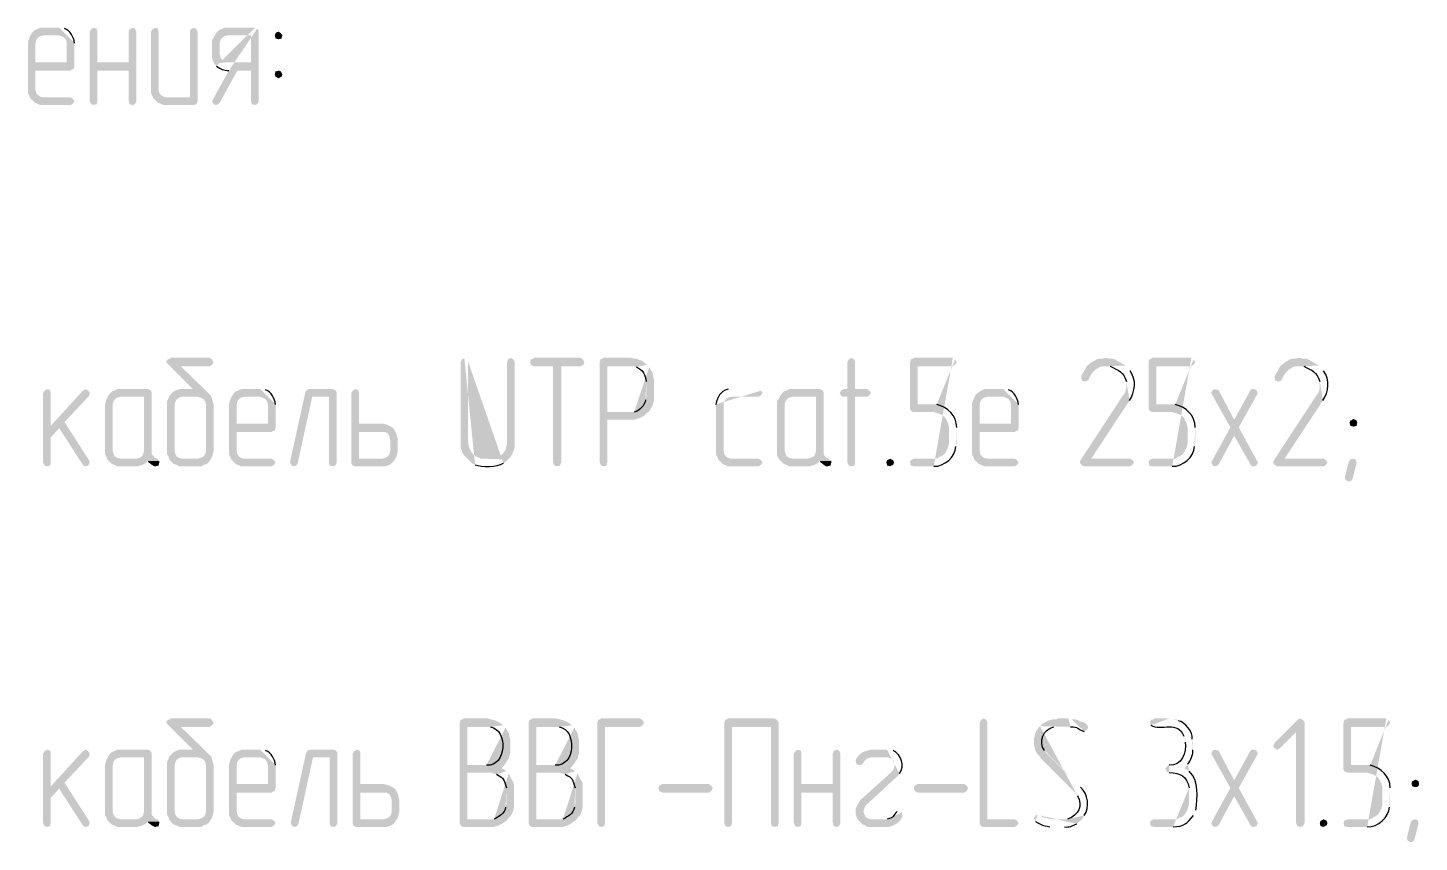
# Model space of a CAD drawing. Header units: millimetres. Extents: x -211 to 10565, y -2293 to 2244.
# Drawn here: x 4847.93 to 4886.44, y -728.29 to -705.73 of the extents above; entities that cross this region are included whole.
import ezdxf

# ---------------------------------------------------------------- set-up
doc = ezdxf.new("R2010")
doc.units = ezdxf.units.MM
doc.layers.add('PDF _Геометрия', color=7, linetype='Continuous')
doc.layers.add('PDF _Сплошная заливка', color=7, linetype='Continuous')

msp = doc.modelspace()

# ---------------------------------------------------------------- hatches: boundary and pattern name
at = {"layer": 'PDF _Сплошная заливка', "transparency": 33554559}
for points in [[(4848.016, -705.922), (4847.974, -706.007), (4847.953, -706.071), (4847.932, -706.155), (4847.932, -707.531), (4847.974, -707.615), (4847.995, -707.679), (4848.059, -707.742), (4848.122, -707.806), (4848.186, -707.827), (4848.27, -707.869), (4849.117, -707.869), (4849.18, -707.827), (4849.223, -707.763), (4849.18, -707.7), (4849.117, -707.658), (4848.355, -707.658), (4848.27, -707.636), (4848.207, -707.594), (4848.164, -707.531), (4848.143, -707.446), (4848.143, -706.917), (4849.117, -706.917), (4849.138, -706.896), (4849.201, -706.875), (4849.223, -706.79), (4848.143, -706.684), (4848.143, -706.155), (4848.164, -706.071), (4848.207, -706.007), (4848.27, -705.965), (4848.355, -705.944), (4848.799, -705.944)], [(4849.752, -705.732), (4849.688, -705.774), (4849.646, -705.838), (4849.646, -707.763), (4849.688, -707.848), (4849.752, -707.869), (4849.836, -707.848), (4849.857, -707.763), (4849.857, -706.917), (4850.725, -706.917), (4849.857, -706.684), (4849.857, -705.838), (4849.836, -705.753)], [(4850.831, -705.732), (4850.746, -705.774), (4850.725, -705.838), (4850.725, -706.684), (4849.857, -706.684), (4850.725, -706.917), (4850.725, -707.763), (4850.746, -707.848), (4850.831, -707.869), (4850.894, -707.848), (4850.937, -707.763), (4850.937, -705.838), (4850.894, -705.753)], [(4851.444, -705.732), (4851.381, -705.774), (4851.339, -705.838), (4851.339, -707.531), (4851.381, -707.615), (4851.402, -707.679), (4851.762, -707.658), (4851.677, -707.636), (4851.614, -707.594), (4851.571, -707.531), (4851.55, -707.446), (4851.55, -705.838), (4851.529, -705.753)], [(4852.524, -705.732), (4852.439, -705.774), (4852.418, -705.838), (4852.418, -707.658), (4851.762, -707.658), (4851.402, -707.679), (4851.529, -707.806), (4851.592, -707.827), (4851.677, -707.869), (4852.545, -707.869), (4852.608, -707.827), (4852.629, -707.763), (4852.629, -705.838), (4852.587, -705.753)], [(4853.116, -705.922), (4853.074, -706.007), (4853.031, -706.071), (4853.031, -706.557), (4853.053, -706.642), (4853.095, -706.727), (4853.455, -706.684), (4853.37, -706.684), (4853.306, -706.621), (4853.264, -706.557), (4853.243, -706.473), (4853.243, -706.155), (4853.264, -706.071), (4853.306, -706.007), (4853.37, -705.965), (4853.455, -705.944), (4854.111, -705.944)], [(4854.872, -705.838), (4854.809, -705.859), (4854.788, -705.88), (4854.767, -705.944), (4854.788, -706.028), (4854.872, -706.049), (4854.957, -706.028), (4854.957, -706.007), (4854.978, -705.944), (4854.936, -705.88)], [(4853.497, -706.917), (4853.053, -707.721), (4853.031, -707.763), (4853.074, -707.848), (4853.137, -707.869), (4853.201, -707.848), (4853.243, -707.806), (4853.73, -706.917), (4854.111, -706.917)], [(4854.872, -706.917), (4854.809, -706.938), (4854.788, -706.938), (4854.767, -707.023), (4854.788, -707.086), (4854.872, -707.129), (4854.957, -707.086), (4854.978, -707.023), (4854.936, -706.938)], [(4852.968, -714.873), (4851.889, -714.873), (4851.889, -714.894), (4851.804, -714.916), (4851.762, -714.979), (4851.783, -715.021), (4852.502, -715.741), (4852.121, -715.741), (4852.058, -715.762), (4851.973, -715.804), (4851.846, -715.931), (4851.825, -715.995), (4851.783, -716.079), (4851.783, -717.54), (4851.825, -717.603), (4851.846, -717.688), (4852.206, -717.666), (4852.121, -717.645), (4852.058, -717.603), (4852.016, -717.54), (4851.995, -717.455), (4851.995, -716.164), (4852.016, -716.079), (4852.058, -716.016), (4852.121, -715.974), (4852.206, -715.952), (4852.629, -715.952), (4853.01, -715.931), (4852.947, -715.868), (4852.164, -715.106), (4852.968, -715.106), (4853.031, -715.064), (4853.074, -715), (4853.031, -714.916)], [(4861.305, -714.873), (4861.22, -714.916), (4861.199, -715), (4861.199, -717.243), (4861.157, -717.413), (4861.072, -717.54), (4861.009, -717.582), (4860.924, -717.624), (4860.861, -717.666), (4860.543, -717.666), (4861.22, -717.688), (4861.284, -717.624), (4861.326, -717.561), (4861.369, -717.476), (4861.39, -717.413), (4861.411, -717.328), (4861.411, -714.979), (4861.369, -714.916)], [(4863.231, -714.873), (4861.94, -714.873), (4861.94, -714.894), (4861.855, -714.916), (4861.834, -715), (4861.855, -715.064), (4861.94, -715.106), (4862.469, -715.106), (4862.469, -717.772), (4862.511, -717.857), (4862.575, -717.878), (4862.659, -717.857), (4862.702, -717.772), (4862.702, -715.106), (4863.231, -715.106), (4863.315, -715.064), (4863.337, -715), (4863.294, -714.916)], [(4864.627, -714.873), (4863.866, -714.873), (4863.844, -714.894), (4863.781, -714.916), (4863.76, -715), (4863.76, -717.772), (4863.802, -717.857), (4863.866, -717.878), (4863.95, -717.857), (4863.971, -717.772), (4863.971, -716.587), (4864.712, -716.587), (4864.797, -716.566), (4864.86, -716.545), (4864.945, -716.503), (4865.008, -716.46), (4865.072, -716.397), (4863.971, -716.376), (4863.971, -715.106), (4864.627, -715.106), (4865.072, -715.064), (4865.008, -715.021), (4864.945, -714.958), (4864.86, -714.937), (4864.797, -714.894), (4864.712, -714.894)], [(4870.721, -714.873), (4870.658, -714.916), (4870.616, -715), (4870.616, -715.741), (4870.51, -715.741), (4870.446, -715.783), (4870.404, -715.847), (4870.446, -715.931), (4870.51, -715.952), (4870.616, -715.952), (4870.616, -717.772), (4870.658, -717.857), (4870.721, -717.878), (4870.806, -717.857), (4870.827, -717.772), (4870.827, -715.952), (4871.166, -715.952), (4871.229, -715.91), (4871.272, -715.847), (4871.229, -715.783), (4871.166, -715.741), (4870.827, -715.741), (4870.827, -714.979), (4870.806, -714.916)], [(4877.768, -714.873), (4877.683, -714.894), (4877.599, -714.894), (4877.514, -714.916), (4877.451, -714.958), (4877.366, -715), (4877.324, -715.043), (4877.26, -715.085), (4877.218, -715.148), (4877.175, -715.233), (4877.133, -715.297), (4877.091, -715.381), (4877.091, -715.423), (4877.112, -715.508), (4877.197, -715.529), (4877.26, -715.508), (4877.302, -715.466), (4877.302, -715.445), (4877.345, -715.36), (4877.387, -715.297), (4877.493, -715.191), (4877.535, -715.17), (4877.599, -715.127), (4877.683, -715.106), (4877.768, -715.106), (4878.318, -715.085), (4878.233, -715.043), (4878.17, -715), (4878.085, -714.958), (4878.022, -714.916), (4877.937, -714.894), (4877.853, -714.894)], [(4883.122, -714.873), (4883.037, -714.894), (4882.952, -714.894), (4882.868, -714.916), (4882.804, -714.958), (4882.719, -715), (4882.677, -715.043), (4882.614, -715.085), (4882.571, -715.148), (4882.529, -715.233), (4882.487, -715.297), (4882.444, -715.381), (4882.444, -715.423), (4882.466, -715.508), (4882.55, -715.529), (4882.614, -715.508), (4882.656, -715.466), (4882.656, -715.445), (4882.698, -715.36), (4882.741, -715.297), (4882.846, -715.191), (4882.889, -715.17), (4882.952, -715.127), (4883.037, -715.106), (4883.122, -715.106), (4883.672, -715.085), (4883.587, -715.043), (4883.524, -715), (4883.439, -714.958), (4883.375, -714.916), (4883.291, -714.894), (4883.206, -714.894)], [(4848.461, -715.741), (4848.397, -715.783), (4848.355, -715.847), (4848.355, -717.772), (4848.397, -717.857), (4848.461, -717.878), (4848.545, -717.857), (4848.567, -717.772), (4848.567, -717.074), (4848.799, -716.82), (4848.567, -716.757), (4848.567, -715.847), (4848.545, -715.762)], [(4849.54, -715.741), (4849.455, -715.783), (4848.567, -716.757), (4848.799, -716.82), (4849.455, -717.836), (4849.476, -717.857), (4849.54, -717.878), (4849.603, -717.857), (4849.646, -717.772), (4849.625, -717.709), (4848.947, -716.651), (4849.625, -715.931), (4849.646, -715.847), (4849.603, -715.783)], [(4850.154, -715.931), (4850.111, -716.016), (4850.09, -716.079), (4850.069, -716.164), (4850.069, -717.54), (4850.111, -717.624), (4850.132, -717.688), (4850.196, -717.751), (4850.259, -717.815), (4850.323, -717.836), (4850.407, -717.878), (4850.958, -717.878), (4851.042, -717.857), (4851.106, -717.836), (4851.19, -717.793), (4851.254, -717.73), (4851.571, -717.73), (4851.508, -717.666), (4850.492, -717.666), (4850.407, -717.645), (4850.344, -717.603), (4850.302, -717.54), (4850.281, -717.455), (4850.281, -716.164), (4850.302, -716.079), (4850.344, -716.016), (4850.407, -715.974), (4850.492, -715.952), (4851.148, -715.952)], [(4851.254, -715.741), (4850.407, -715.741), (4850.323, -715.783), (4850.259, -715.804), (4850.196, -715.868), (4850.154, -715.931), (4851.148, -715.952), (4851.148, -717.455), (4851.127, -717.54), (4851.085, -717.603), (4851.021, -717.645), (4850.937, -717.666), (4850.492, -717.666), (4851.508, -717.666), (4851.444, -717.645), (4851.402, -717.582), (4851.36, -717.54), (4851.36, -715.826), (4851.317, -715.762)], [(4853.01, -715.931), (4852.629, -715.952), (4852.714, -715.974), (4852.799, -716.016), (4852.841, -716.079), (4852.862, -716.164), (4852.862, -717.455), (4852.841, -717.54), (4852.799, -717.603), (4852.714, -717.645), (4852.629, -717.666), (4852.206, -717.666), (4851.846, -717.688), (4851.973, -717.815), (4852.058, -717.836), (4852.121, -717.878), (4852.735, -717.878), (4852.799, -717.836), (4852.883, -717.815), (4852.947, -717.751), (4853.031, -717.624), (4853.074, -717.455), (4853.074, -716.164), (4853.053, -716.101), (4853.031, -716.016)], [(4853.582, -715.931), (4853.539, -716.016), (4853.518, -716.079), (4853.497, -716.164), (4853.497, -717.54), (4853.539, -717.624), (4853.56, -717.688), (4853.687, -717.815), (4853.751, -717.836), (4853.835, -717.878), (4854.682, -717.878), (4854.745, -717.836), (4854.788, -717.772), (4854.745, -717.709), (4854.682, -717.666), (4853.92, -717.666), (4853.835, -717.645), (4853.772, -717.603), (4853.73, -717.54), (4853.709, -717.455), (4853.709, -716.926), (4854.682, -716.926), (4854.703, -716.905), (4854.767, -716.884), (4854.788, -716.799), (4853.709, -716.693), (4853.709, -716.164), (4853.73, -716.079), (4853.772, -716.016), (4853.835, -715.974), (4853.92, -715.952), (4854.364, -715.952)], [(4856.375, -715.741), (4855.719, -715.741), (4855.655, -715.762), (4855.613, -715.826), (4855.19, -717.751), (4855.19, -717.772), (4855.232, -717.857), (4855.296, -717.878), (4855.359, -717.857), (4855.401, -717.793), (4855.803, -715.952), (4856.269, -715.952), (4856.481, -715.847), (4856.481, -715.826), (4856.438, -715.762)], [(4856.481, -715.847), (4856.269, -715.952), (4856.269, -717.772), (4856.29, -717.857), (4856.375, -717.878), (4856.438, -717.857), (4856.481, -717.772)], [(4856.988, -715.741), (4856.925, -715.783), (4856.883, -715.847), (4856.883, -717.793), (4856.925, -717.857), (4856.988, -717.878), (4857.814, -717.878), (4857.898, -717.857), (4857.983, -717.815), (4858.046, -717.751), (4858.089, -717.688), (4857.094, -717.666), (4857.094, -716.926), (4857.75, -716.926), (4858.089, -716.884), (4858.046, -716.82), (4857.983, -716.778), (4857.898, -716.735), (4857.835, -716.714), (4857.75, -716.693), (4857.094, -716.693), (4857.094, -715.847), (4857.073, -715.762)], [(4868.754, -715.931), (4868.711, -716.016), (4868.669, -716.079), (4868.669, -717.54), (4868.69, -717.624), (4868.732, -717.688), (4868.859, -717.815), (4868.923, -717.836), (4869.008, -717.878), (4869.558, -717.878), (4869.642, -717.857), (4869.706, -717.836), (4869.79, -717.793), (4869.854, -717.73), (4870.171, -717.73), (4870.108, -717.666), (4869.092, -717.666), (4869.008, -717.645), (4868.944, -717.603), (4868.902, -717.54), (4868.881, -717.455), (4868.881, -716.164), (4868.902, -716.079), (4868.944, -716.016), (4869.008, -715.974), (4869.092, -715.952), (4869.748, -715.952)], [(4869.854, -715.741), (4869.008, -715.741), (4868.923, -715.783), (4868.859, -715.804), (4868.796, -715.868), (4868.754, -715.931), (4869.748, -715.952), (4869.748, -717.455), (4869.727, -717.54), (4869.685, -717.603), (4869.6, -717.645), (4869.515, -717.666), (4869.092, -717.666), (4870.108, -717.666), (4870.044, -717.645), (4869.981, -717.582), (4869.96, -717.54), (4869.96, -715.826), (4869.917, -715.762)], [(4874.149, -715.931), (4874.107, -716.016), (4874.086, -716.079), (4874.065, -716.164), (4874.065, -717.54), (4874.107, -717.624), (4874.128, -717.688), (4874.255, -717.815), (4874.319, -717.836), (4874.403, -717.878), (4875.25, -717.878), (4875.313, -717.836), (4875.356, -717.772), (4875.313, -717.709), (4875.25, -717.666), (4874.488, -717.666), (4874.403, -717.645), (4874.34, -717.603), (4874.298, -717.54), (4874.276, -717.455), (4874.276, -716.926), (4875.25, -716.926), (4875.271, -716.905), (4875.334, -716.884), (4875.356, -716.799), (4874.276, -716.693), (4874.276, -716.164), (4874.298, -716.079), (4874.34, -716.016), (4874.403, -715.974), (4874.488, -715.952), (4874.932, -715.952)], [(4880.794, -715.741), (4880.73, -715.762), (4880.688, -715.847), (4880.709, -715.889), (4881.217, -716.799), (4881.323, -717.032), (4881.767, -717.815), (4881.788, -717.857), (4881.852, -717.878), (4881.873, -717.878), (4881.937, -717.857), (4881.979, -717.772), (4881.958, -717.73), (4881.45, -716.799), (4881.323, -716.587), (4880.9, -715.783), (4880.879, -715.762)], [(4881.873, -715.741), (4881.81, -715.741), (4881.767, -715.783), (4881.323, -716.587), (4881.45, -716.799), (4881.958, -715.889), (4881.979, -715.847), (4881.937, -715.762)], [(4884.624, -716.566), (4884.56, -716.608), (4884.539, -716.608), (4884.518, -716.672), (4884.539, -716.757), (4884.624, -716.778), (4884.709, -716.757), (4884.73, -716.672), (4884.709, -716.608)], [(4858.089, -716.884), (4857.75, -716.926), (4857.814, -716.926), (4857.898, -716.968), (4857.941, -717.053), (4857.962, -717.137), (4857.962, -717.455), (4857.941, -717.54), (4857.898, -717.603), (4857.814, -717.645), (4857.75, -717.666), (4857.094, -717.666), (4858.089, -717.688), (4858.131, -717.624), (4858.173, -717.455), (4858.173, -717.137), (4858.131, -716.968)], [(4881.217, -716.799), (4880.709, -717.73), (4880.688, -717.772), (4880.73, -717.857), (4880.794, -717.878), (4880.857, -717.857), (4880.9, -717.815), (4881.323, -717.032)], [(4851.571, -717.73), (4851.254, -717.73), (4851.275, -717.772), (4851.339, -717.815), (4851.36, -717.836), (4851.444, -717.878), (4851.466, -717.878), (4851.55, -717.857), (4851.571, -717.772)], [(4870.171, -717.73), (4869.854, -717.73), (4869.875, -717.772), (4869.939, -717.815), (4869.96, -717.836), (4870.023, -717.878), (4870.066, -717.878), (4870.15, -717.857), (4870.171, -717.772)], [(4871.801, -717.666), (4871.885, -717.709), (4871.906, -717.772), (4871.885, -717.836), (4871.801, -717.878), (4871.716, -717.857), (4871.695, -717.772), (4871.716, -717.709)], [(4884.603, -717.666), (4884.539, -717.688), (4884.497, -717.751), (4884.391, -718.174), (4884.391, -718.195), (4884.412, -718.259), (4884.497, -718.301), (4884.56, -718.28), (4884.603, -718.217), (4884.709, -717.793), (4884.709, -717.772), (4884.687, -717.688)], [(4852.968, -724.861), (4851.889, -724.861), (4851.889, -724.882), (4851.804, -724.903), (4851.762, -724.967), (4851.783, -725.009), (4852.502, -725.729), (4852.121, -725.729), (4852.058, -725.75), (4851.973, -725.792), (4851.846, -725.919), (4851.825, -725.983), (4851.783, -726.067), (4851.783, -727.527), (4851.825, -727.591), (4851.846, -727.675), (4852.206, -727.654), (4852.121, -727.633), (4852.058, -727.591), (4852.016, -727.527), (4851.995, -727.443), (4851.995, -726.152), (4852.016, -726.067), (4852.058, -726.004), (4852.121, -725.961), (4852.206, -725.94), (4852.629, -725.94), (4853.01, -725.919), (4852.947, -725.856), (4852.164, -725.094), (4852.968, -725.094), (4853.031, -725.051), (4853.074, -724.988), (4853.031, -724.903)], [(4860.649, -724.861), (4859.993, -724.861), (4859.972, -724.882), (4859.909, -724.903), (4859.887, -724.988), (4859.887, -727.781), (4859.93, -727.845), (4859.993, -727.866), (4860.818, -727.866), (4860.903, -727.845), (4860.967, -727.823), (4861.051, -727.781), (4861.115, -727.739), (4861.199, -727.675), (4860.099, -727.654), (4860.099, -726.363), (4860.755, -726.363), (4861.178, -726.321), (4861.115, -726.279), (4861.03, -726.236), (4861.072, -726.215), (4860.099, -726.152), (4860.099, -725.094), (4860.628, -725.094), (4861.094, -725.051), (4860.967, -724.967), (4860.882, -724.925), (4860.818, -724.903), (4860.734, -724.882)], [(4862.554, -724.861), (4861.898, -724.861), (4861.876, -724.882), (4861.813, -724.903), (4861.792, -724.988), (4861.792, -727.781), (4861.834, -727.845), (4861.898, -727.866), (4862.723, -727.866), (4862.808, -727.845), (4862.871, -727.823), (4862.956, -727.781), (4863.019, -727.739), (4863.104, -727.675), (4862.003, -727.654), (4862.003, -726.363), (4862.659, -726.363), (4863.083, -726.321), (4863.019, -726.279), (4862.934, -726.236), (4862.977, -726.215), (4862.003, -726.152), (4862.003, -725.094), (4862.532, -725.094), (4862.998, -725.051), (4862.871, -724.967), (4862.786, -724.925), (4862.723, -724.903), (4862.638, -724.882)], [(4864.881, -724.861), (4863.802, -724.861), (4863.781, -724.882), (4863.717, -724.903), (4863.696, -724.988), (4863.696, -727.76), (4863.739, -727.845), (4863.802, -727.866), (4863.887, -727.845), (4863.908, -727.76), (4863.908, -725.094), (4864.881, -725.094), (4864.945, -725.051), (4864.987, -724.988), (4864.945, -724.903)], [(4868.605, -724.861), (4867.315, -724.861), (4867.294, -724.882), (4867.23, -724.903), (4867.209, -724.988), (4867.209, -727.76), (4867.251, -727.845), (4867.315, -727.866), (4867.399, -727.845), (4867.42, -727.76), (4867.42, -725.094), (4868.5, -725.094), (4868.711, -724.988), (4868.711, -724.967), (4868.669, -724.903)], [(4868.711, -724.988), (4868.5, -725.094), (4868.5, -727.76), (4868.521, -727.845), (4868.605, -727.866), (4868.69, -727.845), (4868.711, -727.76)], [(4874.382, -724.861), (4874.319, -724.903), (4874.276, -724.988), (4874.276, -727.781), (4874.319, -727.845), (4874.382, -727.866), (4875.25, -727.866), (4875.313, -727.823), (4875.356, -727.76), (4875.313, -727.697), (4875.25, -727.654), (4874.488, -727.654), (4874.488, -724.967), (4874.467, -724.903)], [(4883.143, -724.861), (4883.079, -724.903), (4882.444, -725.538), (4882.402, -725.623), (4882.444, -725.686), (4882.508, -725.729), (4882.592, -725.686), (4883.037, -725.242), (4883.27, -724.967), (4883.227, -724.903)], [(4883.27, -724.967), (4883.037, -725.242), (4883.037, -727.76), (4883.079, -727.845), (4883.143, -727.866), (4883.227, -727.845), (4883.27, -727.76)], [(4848.461, -725.729), (4848.397, -725.771), (4848.355, -725.834), (4848.355, -727.76), (4848.397, -727.845), (4848.461, -727.866), (4848.545, -727.845), (4848.567, -727.76), (4848.567, -727.062), (4848.799, -726.808), (4848.567, -726.744), (4848.567, -725.834), (4848.545, -725.75)], [(4849.54, -725.729), (4849.455, -725.771), (4848.567, -726.744), (4848.799, -726.808), (4849.455, -727.823), (4849.476, -727.845), (4849.54, -727.866), (4849.603, -727.845), (4849.646, -727.76), (4849.625, -727.697), (4848.947, -726.639), (4849.625, -725.919), (4849.646, -725.834), (4849.603, -725.771)], [(4850.154, -725.919), (4850.111, -726.004), (4850.09, -726.067), (4850.069, -726.152), (4850.069, -727.527), (4850.111, -727.612), (4850.132, -727.675), (4850.196, -727.739), (4850.259, -727.802), (4850.323, -727.823), (4850.407, -727.866), (4850.958, -727.866), (4851.042, -727.845), (4851.106, -727.823), (4851.19, -727.781), (4851.254, -727.718), (4851.571, -727.718), (4851.508, -727.654), (4850.492, -727.654), (4850.407, -727.633), (4850.344, -727.591), (4850.302, -727.527), (4850.281, -727.443), (4850.281, -726.152), (4850.302, -726.067), (4850.344, -726.004), (4850.407, -725.961), (4850.492, -725.94), (4851.148, -725.94)], [(4851.254, -725.729), (4850.407, -725.729), (4850.323, -725.771), (4850.259, -725.792), (4850.196, -725.856), (4850.154, -725.919), (4851.148, -725.94), (4851.148, -727.443), (4851.127, -727.527), (4851.085, -727.591), (4851.021, -727.633), (4850.937, -727.654), (4850.492, -727.654), (4851.508, -727.654), (4851.444, -727.633), (4851.402, -727.57), (4851.36, -727.527), (4851.36, -725.813), (4851.317, -725.75)], [(4853.01, -725.919), (4852.629, -725.94), (4852.714, -725.961), (4852.799, -726.004), (4852.841, -726.067), (4852.862, -726.152), (4852.862, -727.443), (4852.841, -727.527), (4852.799, -727.591), (4852.714, -727.633), (4852.629, -727.654), (4852.206, -727.654), (4851.846, -727.675), (4851.973, -727.802), (4852.058, -727.823), (4852.121, -727.866), (4852.735, -727.866), (4852.799, -727.823), (4852.883, -727.802), (4852.947, -727.739), (4853.031, -727.612), (4853.074, -727.443), (4853.074, -726.152), (4853.053, -726.088), (4853.031, -726.004)], [(4853.582, -725.919), (4853.539, -726.004), (4853.518, -726.067), (4853.497, -726.152), (4853.497, -727.527), (4853.539, -727.612), (4853.56, -727.675), (4853.687, -727.802), (4853.751, -727.823), (4853.835, -727.866), (4854.682, -727.866), (4854.745, -727.823), (4854.788, -727.76), (4854.745, -727.697), (4854.682, -727.654), (4853.92, -727.654), (4853.835, -727.633), (4853.772, -727.591), (4853.73, -727.527), (4853.709, -727.443), (4853.709, -726.914), (4854.682, -726.914), (4854.703, -726.892), (4854.767, -726.871), (4854.788, -726.787), (4853.709, -726.681), (4853.709, -726.152), (4853.73, -726.067), (4853.772, -726.004), (4853.835, -725.961), (4853.92, -725.94), (4854.364, -725.94)], [(4856.396, -725.729), (4855.74, -725.729), (4855.676, -725.75), (4855.634, -725.813), (4855.211, -727.739), (4855.211, -727.76), (4855.253, -727.845), (4855.317, -727.866), (4855.38, -727.845), (4855.423, -727.781), (4855.825, -725.94), (4856.29, -725.94), (4856.502, -725.834), (4856.502, -725.813), (4856.459, -725.75)], [(4856.502, -725.834), (4856.29, -725.94), (4856.29, -727.76), (4856.311, -727.845), (4856.396, -727.866), (4856.459, -727.845), (4856.502, -727.76)], [(4857.031, -725.729), (4856.967, -725.771), (4856.925, -725.834), (4856.925, -727.781), (4856.967, -727.845), (4857.031, -727.866), (4857.856, -727.866), (4857.941, -727.845), (4858.025, -727.802), (4858.089, -727.739), (4858.131, -727.675), (4857.137, -727.654), (4857.137, -726.914), (4857.792, -726.914), (4858.131, -726.871), (4858.089, -726.808), (4858.025, -726.765), (4857.941, -726.723), (4857.877, -726.702), (4857.792, -726.681), (4857.137, -726.681), (4857.137, -725.834), (4857.115, -725.75)], [(4869.24, -725.729), (4869.177, -725.771), (4869.134, -725.834), (4869.134, -727.76), (4869.177, -727.845), (4869.24, -727.866), (4869.325, -727.845), (4869.346, -727.76), (4869.346, -726.914), (4870.214, -726.914), (4869.346, -726.681), (4869.346, -725.834), (4869.325, -725.75)], [(4870.319, -725.729), (4870.235, -725.771), (4870.214, -725.834), (4870.214, -726.681), (4869.346, -726.681), (4870.214, -726.914), (4870.214, -727.76), (4870.235, -727.845), (4870.319, -727.866), (4870.383, -727.845), (4870.425, -727.76), (4870.425, -725.834), (4870.383, -725.75)], [(4870.891, -725.94), (4870.848, -726.004), (4870.848, -726.046), (4870.87, -726.131), (4870.954, -726.152), (4870.997, -726.152), (4871.06, -726.088), (4871.081, -726.046), (4871.145, -725.983), (4871.187, -725.961), (4871.272, -725.94), (4871.716, -725.94)], [(4880.794, -725.729), (4880.73, -725.75), (4880.688, -725.834), (4880.709, -725.877), (4881.217, -726.787), (4881.323, -727.019), (4881.767, -727.802), (4881.788, -727.845), (4881.852, -727.866), (4881.873, -727.866), (4881.937, -727.845), (4881.979, -727.76), (4881.958, -727.718), (4881.45, -726.787), (4881.323, -726.575), (4880.9, -725.771), (4880.879, -725.75)], [(4881.873, -725.729), (4881.81, -725.729), (4881.767, -725.771), (4881.323, -726.575), (4881.45, -726.787), (4881.958, -725.877), (4881.979, -725.834), (4881.937, -725.75)], [(4866.786, -726.914), (4865.495, -726.914), (4865.41, -726.871), (4865.389, -726.787), (4865.41, -726.723), (4865.495, -726.681), (4866.786, -726.681), (4866.849, -726.723), (4866.891, -726.787), (4866.849, -726.871)], [(4873.853, -726.914), (4872.562, -726.914), (4872.478, -726.871), (4872.457, -726.787), (4872.478, -726.723), (4872.562, -726.681), (4873.853, -726.681), (4873.917, -726.723), (4873.959, -726.787), (4873.917, -726.871)], [(4886.338, -726.554), (4886.274, -726.596), (4886.253, -726.596), (4886.232, -726.66), (4886.253, -726.744), (4886.338, -726.765), (4886.423, -726.744), (4886.444, -726.66), (4886.423, -726.596)], [(4858.131, -726.871), (4857.792, -726.914), (4857.856, -726.914), (4857.941, -726.956), (4857.983, -727.041), (4858.004, -727.125), (4858.004, -727.443), (4857.983, -727.527), (4857.941, -727.591), (4857.856, -727.633), (4857.792, -727.654), (4857.137, -727.654), (4858.131, -727.675), (4858.173, -727.612), (4858.216, -727.443), (4858.216, -727.125), (4858.173, -726.956)], [(4881.217, -726.787), (4880.709, -727.718), (4880.688, -727.76), (4880.73, -727.845), (4880.794, -727.866), (4880.857, -727.845), (4880.9, -727.802), (4881.323, -727.019)], [(4851.571, -727.718), (4851.254, -727.718), (4851.275, -727.76), (4851.339, -727.802), (4851.36, -727.823), (4851.444, -727.866), (4851.466, -727.866), (4851.55, -727.845), (4851.571, -727.76)], [(4883.799, -727.654), (4883.883, -727.697), (4883.904, -727.76), (4883.883, -727.823), (4883.799, -727.866), (4883.714, -727.845), (4883.693, -727.76), (4883.714, -727.697)], [(4886.317, -727.654), (4886.253, -727.675), (4886.211, -727.739), (4886.105, -728.162), (4886.105, -728.183), (4886.126, -728.247), (4886.211, -728.289), (4886.274, -728.268), (4886.317, -728.204), (4886.423, -727.781), (4886.423, -727.76), (4886.401, -727.675)]]:
    msp.add_hatch(color=256, dxfattribs=at).paths.add_polyline_path(points)
h = msp.add_hatch(color=256, dxfattribs=at)
h.paths.add_polyline_path([(4848.799, -705.732), (4848.27, -705.732), (4848.186, -705.774), (4848.122, -705.795), (4848.059, -705.859), (4848.016, -705.922), (4848.799, -705.944), (4848.863, -705.965), (4848.947, -706.007), (4848.99, -706.071), (4849.011, -706.155), (4849.011, -706.684), (4848.143, -706.684), (4849.223, -706.79), (4849.223, -706.155)], flags=0)
h.paths.add_polyline_path([(4848.947, -705.753), (4848.884, -705.732)], flags=0)
h = msp.add_hatch(color=256, dxfattribs=at)
h.paths.add_polyline_path([(4854.216, -705.732), (4853.37, -705.732), (4853.285, -705.774), (4853.222, -705.795), (4853.158, -705.859), (4853.116, -705.922), (4854.111, -705.944), (4854.111, -706.684), (4853.455, -706.684), (4853.095, -706.727), (4853.158, -706.79)], flags=0)
h.paths.add_polyline_path([(4853.497, -706.917), (4854.111, -706.917), (4854.111, -707.763), (4854.132, -707.848), (4854.216, -707.869), (4854.28, -707.848), (4854.322, -707.763), (4854.322, -705.817), (4854.28, -705.753)], flags=0)
h = msp.add_hatch(color=256, dxfattribs=at)
h.paths.add_polyline_path([(4860.014, -714.873), (4859.951, -714.916), (4859.909, -715), (4859.909, -717.328), (4859.93, -717.413), (4859.951, -717.476), (4859.993, -717.561), (4860.226, -717.793), (4860.311, -717.836)], flags=0)
h.paths.add_polyline_path([(4861.094, -717.793), (4861.157, -717.751), (4861.22, -717.688), (4860.543, -717.666), (4860.48, -717.666), (4860.395, -717.624), (4860.332, -717.603), (4860.247, -717.54), (4860.205, -717.476), (4860.162, -717.391), (4860.141, -717.328), (4860.12, -717.243), (4860.12, -714.979), (4860.099, -714.916)], flags=0)
h = msp.add_hatch(color=256, dxfattribs=at)
h.paths.add_polyline_path([(4865.072, -715.064), (4864.627, -715.106), (4864.691, -715.106), (4864.775, -715.127)], flags=0)
h.paths.add_polyline_path([(4865.051, -715.529), (4865.051, -715.952), (4865.029, -716.037)], flags=0)
h.paths.add_polyline_path([(4864.712, -716.376), (4863.971, -716.376), (4865.072, -716.397), (4865.135, -716.355), (4865.177, -716.27), (4865.22, -716.206), (4865.262, -716.037), (4865.262, -715.466), (4865.241, -715.381), (4865.22, -715.275), (4865.177, -715.212), (4865.135, -715.127)], flags=0)
h = msp.add_hatch(color=256, dxfattribs=at)
h.paths.add_polyline_path([(4873.536, -714.873), (4872.457, -714.873), (4872.435, -714.894), (4872.372, -714.916), (4872.351, -715), (4872.351, -716.291), (4872.393, -716.355), (4872.457, -716.376), (4873.007, -716.376), (4873.07, -716.397), (4873.155, -716.418), (4873.24, -716.46), (4873.303, -716.503), (4873.345, -716.566), (4873.388, -716.651), (4873.409, -716.714), (4873.43, -716.799), (4873.43, -717.243), (4873.409, -717.328), (4873.388, -717.391), (4873.345, -717.476), (4873.303, -717.54), (4873.24, -717.582), (4873.155, -717.624), (4873.091, -717.666), (4872.457, -717.666), (4872.372, -717.709), (4872.351, -717.772), (4872.372, -717.857), (4872.457, -717.878), (4873.007, -717.878)], flags=0)
h.paths.add_polyline_path([(4873.62, -717.328), (4873.642, -717.243), (4873.642, -716.799)], flags=0)
h.paths.add_polyline_path([(4873.091, -716.164), (4872.562, -716.164), (4872.562, -715.106), (4873.536, -715.106), (4873.599, -715.064), (4873.642, -715), (4873.599, -714.916)], flags=0)
h = msp.add_hatch(color=256, dxfattribs=at)
h.paths.add_polyline_path([(4878.318, -715.085), (4877.768, -715.106), (4877.895, -715.106)], flags=0)
h.paths.add_polyline_path([(4878.339, -715.529), (4878.339, -715.699), (4878.318, -715.783), (4878.297, -715.847), (4878.233, -715.931), (4877.07, -717.709), (4877.048, -717.772), (4877.091, -717.836), (4877.154, -717.878), (4878.445, -717.878), (4878.509, -717.836), (4878.551, -717.772), (4878.509, -717.709), (4878.445, -717.666), (4877.366, -717.666), (4878.424, -716.058)], flags=0)
h.paths.add_polyline_path([(4878.445, -715.233), (4878.382, -715.148)], flags=0)
h = msp.add_hatch(color=256, dxfattribs=at)
h.paths.add_polyline_path([(4880.138, -714.873), (4879.059, -714.873), (4879.038, -714.894), (4878.974, -714.916), (4878.953, -715), (4878.953, -716.291), (4878.995, -716.355), (4879.059, -716.376), (4879.609, -716.376), (4879.672, -716.397), (4879.757, -716.418), (4879.842, -716.46), (4879.905, -716.503), (4879.947, -716.566), (4879.99, -716.651), (4880.011, -716.714), (4880.032, -716.799), (4880.032, -717.243), (4880.011, -717.328), (4879.99, -717.391), (4879.947, -717.476), (4879.905, -717.54), (4879.842, -717.582), (4879.757, -717.624), (4879.694, -717.666), (4879.059, -717.666), (4878.974, -717.709), (4878.953, -717.772), (4878.974, -717.857), (4879.059, -717.878), (4879.609, -717.878)], flags=0)
h.paths.add_polyline_path([(4880.223, -717.328), (4880.244, -717.243), (4880.244, -716.799)], flags=0)
h.paths.add_polyline_path([(4879.694, -716.164), (4879.165, -716.164), (4879.165, -715.106), (4880.138, -715.106), (4880.201, -715.064), (4880.244, -715), (4880.201, -714.916)], flags=0)
h = msp.add_hatch(color=256, dxfattribs=at)
h.paths.add_polyline_path([(4883.672, -715.085), (4883.122, -715.106), (4883.248, -715.106)], flags=0)
h.paths.add_polyline_path([(4883.693, -715.529), (4883.693, -715.699), (4883.672, -715.783), (4883.651, -715.847), (4883.587, -715.931), (4882.423, -717.709), (4882.402, -717.772), (4882.444, -717.836), (4882.508, -717.878), (4883.799, -717.878), (4883.862, -717.836), (4883.904, -717.772), (4883.862, -717.709), (4883.799, -717.666), (4882.719, -717.666), (4883.777, -716.058)], flags=0)
h.paths.add_polyline_path([(4883.799, -715.233), (4883.735, -715.148)], flags=0)
h = msp.add_hatch(color=256, dxfattribs=at)
h.paths.add_polyline_path([(4854.364, -715.741), (4853.835, -715.741), (4853.751, -715.783), (4853.687, -715.804), (4853.624, -715.868), (4853.582, -715.931), (4854.364, -715.952), (4854.428, -715.974), (4854.513, -716.016), (4854.555, -716.079), (4854.576, -716.164), (4854.576, -716.693), (4853.709, -716.693), (4854.788, -716.799), (4854.788, -716.164)], flags=0)
h.paths.add_polyline_path([(4854.513, -715.762), (4854.449, -715.741)], flags=0)
h = msp.add_hatch(color=256, dxfattribs=at)
h.paths.add_polyline_path([(4868.161, -715.741), (4867.315, -715.741)], flags=0)
h.paths.add_polyline_path([(4866.976, -716.164), (4866.976, -717.54), (4867.018, -717.624), (4867.04, -717.688), (4867.103, -717.751), (4867.167, -717.815), (4867.23, -717.836), (4867.315, -717.878), (4868.161, -717.878), (4868.225, -717.836), (4868.267, -717.772), (4868.225, -717.709), (4868.161, -717.666), (4867.399, -717.666), (4867.315, -717.645), (4867.251, -717.603), (4867.209, -717.54), (4867.188, -717.455), (4867.188, -716.164), (4867.209, -716.079), (4867.251, -716.016), (4867.315, -715.974), (4867.399, -715.952), (4868.161, -715.952), (4868.225, -715.91), (4868.267, -715.847), (4868.225, -715.783)], flags=0)
h = msp.add_hatch(color=256, dxfattribs=at)
h.paths.add_polyline_path([(4874.932, -715.741), (4874.403, -715.741), (4874.319, -715.783), (4874.192, -715.868), (4874.149, -715.931), (4874.932, -715.952), (4874.996, -715.974), (4875.081, -716.016), (4875.123, -716.079), (4875.144, -716.164), (4875.144, -716.693), (4874.276, -716.693), (4875.356, -716.799), (4875.356, -716.164)], flags=0)
h.paths.add_polyline_path([(4875.081, -715.762), (4875.017, -715.741)], flags=0)
h = msp.add_hatch(color=256, dxfattribs=at)
h.paths.add_polyline_path([(4861.094, -725.051), (4860.628, -725.094), (4860.734, -725.094)], flags=0)
h.paths.add_polyline_path([(4860.628, -726.152), (4860.099, -726.152), (4861.072, -726.215), (4861.136, -726.131), (4861.22, -726.004), (4861.242, -725.983), (4861.263, -725.898), (4861.284, -725.813), (4861.284, -725.454), (4861.263, -725.369), (4861.242, -725.263), (4861.199, -725.2), (4861.157, -725.115)], flags=0)
h = msp.add_hatch(color=256, dxfattribs=at)
h.paths.add_polyline_path([(4862.998, -725.051), (4862.532, -725.094), (4862.638, -725.094)], flags=0)
h.paths.add_polyline_path([(4862.532, -726.152), (4862.003, -726.152), (4862.977, -726.215), (4863.04, -726.131), (4863.125, -726.004), (4863.146, -725.983), (4863.188, -725.813), (4863.188, -725.454), (4863.167, -725.369), (4863.146, -725.263), (4863.104, -725.2), (4863.061, -725.115)], flags=0)
h = msp.add_hatch(color=256, dxfattribs=at)
h.paths.add_polyline_path([(4875.948, -725.073), (4875.906, -725.115), (4875.863, -725.178), (4875.821, -725.263), (4875.779, -725.432), (4875.779, -725.58), (4875.821, -725.75), (4875.863, -725.834), (4875.927, -725.898), (4875.969, -725.961), (4876.922, -726.914), (4876.922, -726.935), (4876.985, -726.998)], flags=0)
h.paths.add_polyline_path([(4876.71, -727.654), (4876.308, -727.654), (4877.091, -727.675), (4877.175, -727.548)], flags=0)
h.paths.add_polyline_path([(4877.07, -726.765), (4876.117, -725.813), (4876.075, -725.75)], flags=0)
h.paths.add_polyline_path([(4876.329, -725.094), (4876.731, -725.094)], flags=0)
h = msp.add_hatch(color=256, dxfattribs=at)
h.paths.add_polyline_path([(4876.731, -724.861), (4876.435, -724.861), (4876.414, -724.882), (4876.329, -724.882), (4876.244, -724.903), (4876.16, -724.925), (4876.096, -724.967), (4876.012, -725.009), (4875.948, -725.073), (4876.731, -725.094), (4876.795, -725.094)], flags=0)
h.paths.add_polyline_path([(4877.175, -725.221), (4877.239, -725.178), (4877.281, -725.115), (4877.26, -725.051), (4877.218, -725.009), (4877.154, -724.967), (4877.07, -724.946), (4876.985, -724.903), (4876.9, -724.882), (4876.816, -724.882)], flags=0)
h = msp.add_hatch(color=256, dxfattribs=at)
h.paths.add_polyline_path([(4879.524, -724.861), (4879.101, -724.861), (4879.101, -724.882), (4879.016, -724.903), (4878.995, -724.988), (4879.016, -725.051)], flags=0)
h.paths.add_polyline_path([(4879.926, -725.348), (4879.969, -725.517)], flags=0)
h.paths.add_polyline_path([(4879.524, -726.152), (4879.461, -726.194), (4879.418, -726.258), (4879.461, -726.342), (4879.524, -726.363)], flags=0)
h.paths.add_polyline_path([(4880.074, -726.787), (4880.074, -727.231), (4880.053, -727.316), (4880.032, -727.379), (4879.99, -727.464), (4879.947, -727.527), (4879.884, -727.591), (4879.799, -727.612), (4879.736, -727.654), (4879.101, -727.654), (4879.016, -727.697), (4878.995, -727.76), (4879.016, -727.845), (4879.101, -727.866), (4879.63, -727.866)], flags=0)
h.paths.add_polyline_path([(4880.201, -727.548), (4880.223, -727.485), (4880.265, -727.4)], flags=0)
h.paths.add_polyline_path([(4880.074, -726.321), (4880.011, -726.279), (4879.926, -726.236), (4879.969, -726.215), (4880.032, -726.131)], flags=0)
h.paths.add_polyline_path([(4880.18, -725.729), (4880.18, -725.517), (4880.159, -725.432)], flags=0)
h.paths.add_polyline_path([(4879.778, -724.925), (4879.715, -724.882), (4879.63, -724.882)], flags=0)
h = msp.add_hatch(color=256, dxfattribs=at)
h.paths.add_polyline_path([(4885.534, -724.861), (4884.455, -724.861), (4884.433, -724.882), (4884.37, -724.903), (4884.349, -724.988), (4884.349, -726.279), (4884.391, -726.342), (4884.455, -726.363), (4885.005, -726.363), (4885.068, -726.385), (4885.153, -726.406), (4885.238, -726.448), (4885.301, -726.49), (4885.343, -726.554), (4885.386, -726.639), (4885.407, -726.702), (4885.428, -726.787), (4885.428, -727.231), (4885.407, -727.316), (4885.386, -727.379), (4885.343, -727.464), (4885.301, -727.527), (4885.238, -727.57), (4885.153, -727.612), (4885.089, -727.654), (4884.455, -727.654), (4884.37, -727.697), (4884.349, -727.76), (4884.37, -727.845), (4884.455, -727.866), (4885.005, -727.866)], flags=0)
h.paths.add_polyline_path([(4885.618, -727.316), (4885.64, -727.231), (4885.64, -726.787)], flags=0)
h.paths.add_polyline_path([(4885.089, -726.152), (4884.56, -726.152), (4884.56, -725.094), (4885.534, -725.094), (4885.597, -725.051), (4885.64, -724.988), (4885.597, -724.903)], flags=0)
h = msp.add_hatch(color=256, dxfattribs=at)
h.paths.add_polyline_path([(4854.364, -725.729), (4853.835, -725.729), (4853.751, -725.771), (4853.687, -725.792), (4853.624, -725.856), (4853.582, -725.919), (4854.364, -725.94), (4854.428, -725.961), (4854.513, -726.004), (4854.555, -726.067), (4854.576, -726.152), (4854.576, -726.681), (4853.709, -726.681), (4854.788, -726.787), (4854.788, -726.152)], flags=0)
h.paths.add_polyline_path([(4854.513, -725.75), (4854.449, -725.729)], flags=0)
h = msp.add_hatch(color=256, dxfattribs=at)
h.paths.add_polyline_path([(4871.716, -725.729), (4871.251, -725.729), (4871.187, -725.75), (4871.102, -725.771), (4871.018, -725.813), (4870.933, -725.877), (4870.891, -725.94), (4871.716, -725.94), (4871.801, -725.961), (4871.864, -726.004), (4871.906, -726.067), (4871.928, -726.152), (4871.906, -726.236), (4871.864, -726.321), (4870.975, -727.125), (4870.933, -727.189), (4870.848, -727.358), (4870.848, -727.506), (4870.87, -727.591), (4870.912, -727.675), (4871.039, -727.802), (4871.102, -727.823), (4871.187, -727.866), (4871.758, -727.866), (4871.843, -727.845), (4871.97, -727.781), (4872.055, -727.718), (4872.097, -727.654), (4871.272, -727.654), (4871.187, -727.633), (4871.124, -727.591), (4871.081, -727.506), (4871.06, -727.443), (4871.081, -727.358), (4871.124, -727.273), (4871.991, -726.469), (4872.012, -726.469), (4872.055, -726.385)], flags=0)
h.paths.add_polyline_path([(4871.885, -725.75), (4871.801, -725.729)], flags=0)
h = msp.add_hatch(color=256, dxfattribs=at)
h.paths.add_polyline_path([(4861.178, -726.321), (4860.755, -726.363), (4860.818, -726.385), (4860.903, -726.406)], flags=0)
h.paths.add_polyline_path([(4861.178, -726.787), (4861.178, -727.231), (4861.157, -727.316)], flags=0)
h.paths.add_polyline_path([(4860.84, -727.654), (4860.099, -727.654), (4861.199, -727.675), (4861.242, -727.612), (4861.305, -727.548), (4861.347, -727.464), (4861.369, -727.4), (4861.39, -727.316), (4861.39, -726.702), (4861.369, -726.617), (4861.326, -726.554), (4861.242, -726.385)], flags=0)
h = msp.add_hatch(color=256, dxfattribs=at)
h.paths.add_polyline_path([(4863.083, -726.321), (4862.659, -726.363), (4862.723, -726.385), (4862.808, -726.406)], flags=0)
h.paths.add_polyline_path([(4863.083, -726.787), (4863.083, -727.231), (4863.061, -727.316)], flags=0)
h.paths.add_polyline_path([(4862.744, -727.654), (4862.003, -727.654), (4863.104, -727.675), (4863.146, -727.612), (4863.21, -727.548), (4863.252, -727.464), (4863.273, -727.4), (4863.294, -727.316), (4863.294, -726.702), (4863.273, -726.617), (4863.231, -726.554), (4863.146, -726.385)], flags=0)
h = msp.add_hatch(color=256, dxfattribs=at)
h.paths.add_polyline_path([(4872.033, -727.443), (4871.991, -727.443)], flags=0)
h.paths.add_polyline_path([(4871.716, -727.654), (4871.272, -727.654), (4872.097, -727.654), (4872.139, -727.591), (4872.139, -727.548), (4872.118, -727.464)], flags=0)
h = msp.add_hatch(color=256, dxfattribs=at)
h.paths.add_polyline_path([(4875.885, -727.527), (4875.821, -727.548), (4875.779, -727.633), (4875.821, -727.718)], flags=0)
h.paths.add_polyline_path([(4876.223, -727.866), (4876.625, -727.866)], flags=0)
h.paths.add_polyline_path([(4876.964, -727.781), (4877.027, -727.718), (4877.091, -727.675), (4876.308, -727.654), (4876.266, -727.654), (4876.012, -727.591), (4875.948, -727.548)], flags=0)

# ---------------------------------------------------------------- linework, layer by layer
at = {"layer": 'PDF _Геометрия', "lineweight": 25}
for points in [[(4849.223, -706.155), (4849.197, -705.993), (4849.114, -705.812), (4848.947, -705.753)], [(4853.158, -706.79), (4853.272, -706.877), (4853.35, -706.908), (4853.497, -706.917)], [(4864.775, -715.127), (4864.949, -715.188), (4865.026, -715.36), (4865.051, -715.529)], [(4877.895, -715.106), (4878.132, -715.226), (4878.249, -715.247), (4878.339, -715.529)], [(4883.248, -715.106), (4883.485, -715.226), (4883.603, -715.247), (4883.693, -715.529)], [(4878.424, -716.058), (4878.585, -715.803), (4878.626, -715.489), (4878.445, -715.233)], [(4883.777, -716.058), (4883.939, -715.803), (4883.979, -715.489), (4883.799, -715.233)], [(4854.788, -716.164), (4854.762, -716.002), (4854.679, -715.821), (4854.513, -715.762)], [(4867.315, -715.741), (4867.083, -715.823), (4867.035, -715.931), (4866.976, -716.164)], [(4875.356, -716.164), (4875.33, -716.002), (4875.247, -715.821), (4875.081, -715.762)], [(4865.029, -716.037), (4865.007, -716.181), (4864.87, -716.35), (4864.712, -716.376)], [(4873.642, -716.799), (4873.637, -716.462), (4873.397, -716.244), (4873.091, -716.164)], [(4880.244, -716.799), (4880.239, -716.462), (4879.999, -716.244), (4879.694, -716.164)], [(4873.007, -717.878), (4873.3, -717.892), (4873.613, -717.61), (4873.62, -717.328)], [(4879.609, -717.878), (4879.902, -717.892), (4880.215, -717.61), (4880.223, -717.328)], [(4860.311, -717.836), (4860.497, -717.907), (4860.92, -717.909), (4861.094, -717.793)], [(4860.734, -725.094), (4861.238, -725.171), (4861.179, -726.214), (4860.628, -726.152)], [(4862.638, -725.094), (4863.142, -725.171), (4863.084, -726.214), (4862.532, -726.152)], [(4876.075, -725.75), (4875.893, -725.529), (4876.047, -725.14), (4876.329, -725.094)], [(4876.795, -725.094), (4877.02, -725.079), (4876.967, -725.167), (4877.175, -725.221)], [(4879.016, -725.051), (4879.293, -725.208), (4879.782, -724.915), (4879.926, -725.348)], [(4880.159, -725.432), (4880.193, -725.238), (4879.958, -724.959), (4879.778, -724.925)], [(4879.969, -725.517), (4880.015, -725.797), (4879.865, -726.192), (4879.524, -726.152)], [(4854.788, -726.152), (4854.762, -725.989), (4854.679, -725.809), (4854.513, -725.75)], [(4872.055, -726.385), (4872.224, -726.171), (4872.109, -725.87), (4871.885, -725.75)], [(4880.032, -726.131), (4880.118, -726.019), (4880.194, -725.872), (4880.18, -725.729)], [(4880.265, -727.4), (4880.29, -727.044), (4880.372, -726.592), (4880.074, -726.321)], [(4885.64, -726.787), (4885.635, -726.45), (4885.394, -726.232), (4885.089, -726.152)], [(4860.903, -726.406), (4861.125, -726.528), (4861.097, -726.529), (4861.178, -726.787)], [(4862.808, -726.406), (4863.029, -726.528), (4863.001, -726.529), (4863.083, -726.787)], [(4879.524, -726.363), (4879.843, -726.369), (4880.014, -726.458), (4880.074, -726.787)], [(4876.985, -726.998), (4877.145, -727.296), (4877.015, -727.529), (4876.71, -727.654)], [(4877.175, -727.548), (4877.33, -727.308), (4877.279, -726.959), (4877.07, -726.765)], [(4861.157, -727.316), (4861.125, -727.516), (4860.994, -727.563), (4860.84, -727.654)], [(4863.061, -727.316), (4863.029, -727.516), (4862.898, -727.563), (4862.744, -727.654)], [(4871.991, -727.443), (4871.858, -727.563), (4871.933, -727.602), (4871.716, -727.654)], [(4885.005, -727.866), (4885.298, -727.88), (4885.611, -727.598), (4885.618, -727.316)], [(4875.821, -727.718), (4876.034, -727.84), (4875.987, -727.803), (4876.223, -727.866)], [(4876.625, -727.866), (4876.75, -727.879), (4876.856, -727.84), (4876.964, -727.781)], [(4879.63, -727.866), (4879.951, -727.853), (4880.017, -727.766), (4880.201, -727.548)]]:
    msp.add_open_spline(points, degree=3, dxfattribs=at)

doc.saveas('drawing.dxf')
